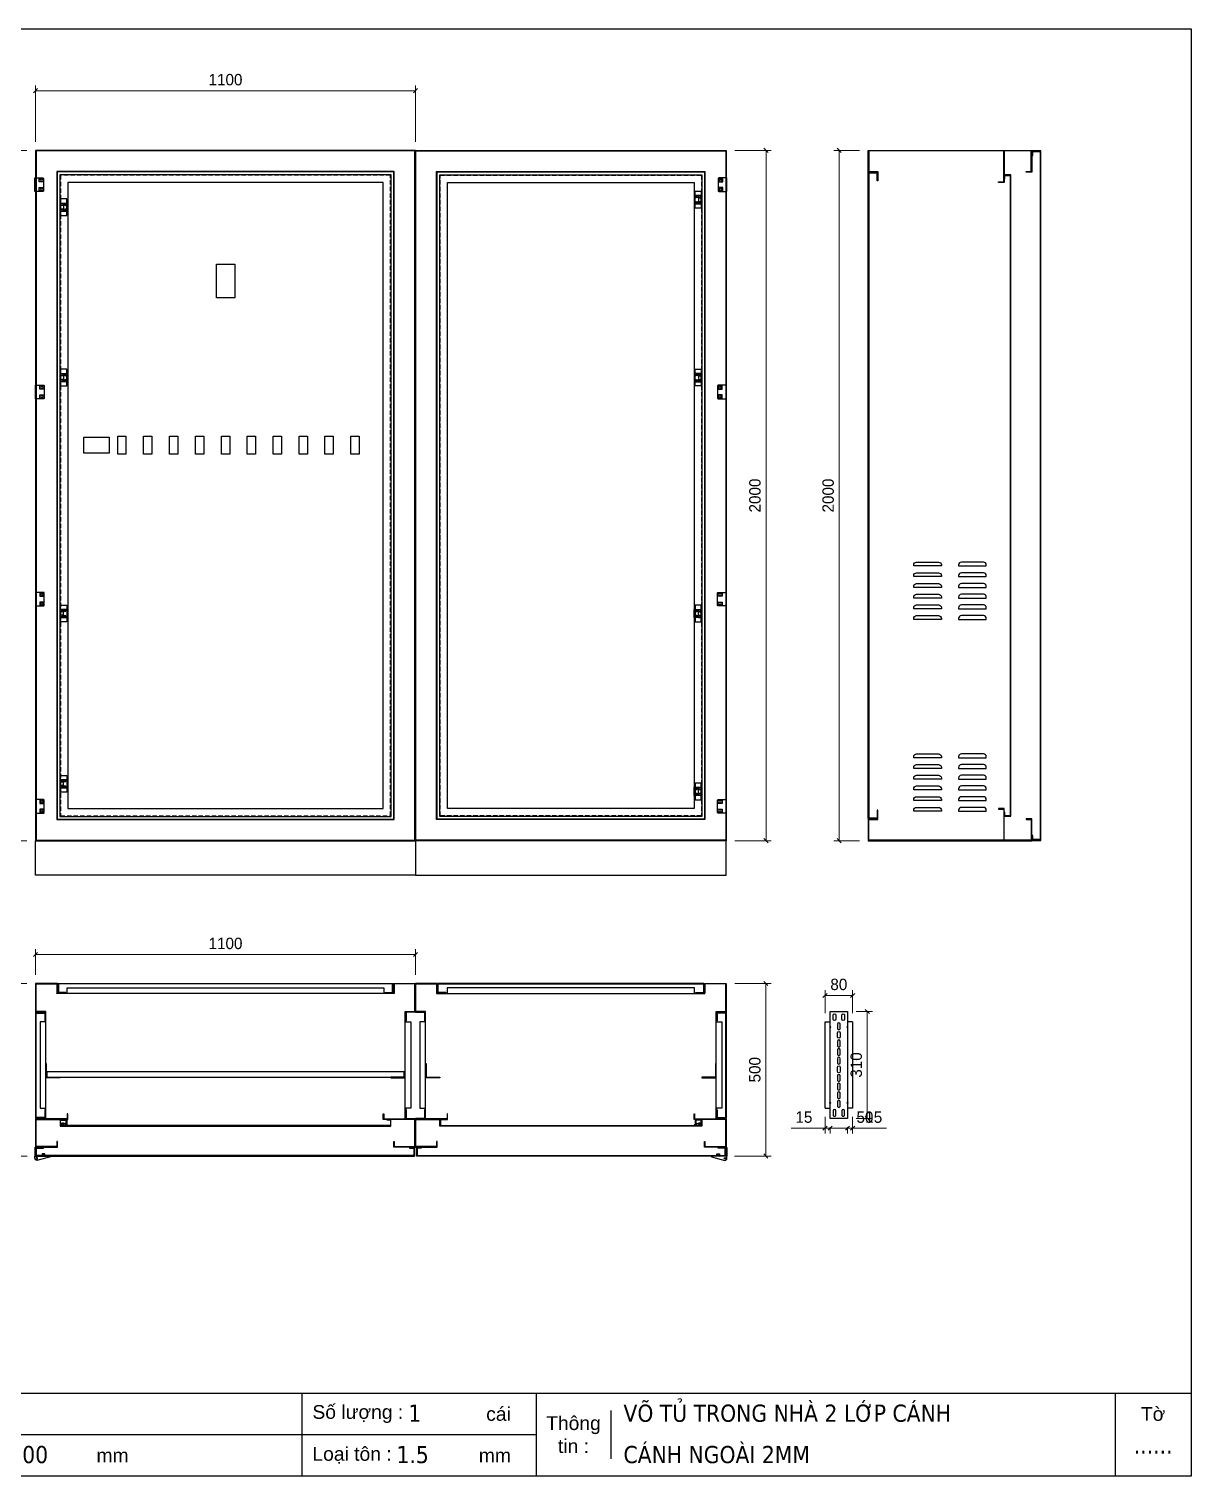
# Model space of a CAD drawing. Header units: millimetres. Extents: x 0 to 5930, y 0 to 4193.
# Drawn here: x 2564 to 5930, y 0 to 4193 of the extents above; entities that cross this region are included whole.
import ezdxf
from ezdxf.enums import TextEntityAlignment as Align

# ---------------------------------------------------------------- set-up
doc = ezdxf.new("R2010")
doc.units = ezdxf.units.MM
doc.linetypes.add('HIDDENX2', pattern=[19.05, 12.7, -6.35])
for name, color, linetype in [('CNC', 7, 'Continuous'), ('CO', 1, 'Continuous'), ('DIM', 253, 'Continuous'), ('Ghi chu', 7, 'Continuous')]:
    doc.layers.add(name, color=color, linetype=linetype)
doc.styles.add('Arial', font='arial.ttf')
doc.styles.add('Tahoma (Input Text)', font='tahoma.ttf')
doc.dimstyles.new('Dim-33', dxfattribs={"dimtxt": 33, "dimasz": 12, "dimexe": 15, "dimexo": 25, "dimgap": 15, "dimtad": 1, "dimdec": 0, "dimtxsty": 'Standard', "dimblk": 'OBLIQUE', "dimcen": 10, "dimclrd": 5, "dimclre": 5, "dimclrt": 3, "dimazin": 3, "dimtfac": 1, "dimtdec": 0, "dimtmove": 0, "dimatfit": 3, "dimldrblk": 'OPEN30', "dimlwd": 9, "dimlwe": 9})

# ---------------------------------------------------------------- blocks, each defined once
blk = doc.blocks.new('*D3')
at = {"color": 0, "linetype": 'ByBlock', "lineweight": -2}
for p, q in [((2589.4, 4019.7), (2577.4, 4007.7)), ((3677.4, 4007.7), (3689.4, 4019.7))]:
    blk.add_line(p, q, dxfattribs=at)
at = {"layer": 'Defpoints', "color": 0, "transparency": 16777216}
for p in [(3683.4, 4013.7), (2583.4, 3840.8), (3683.4, 3840.8)]:
    blk.add_point(p, dxfattribs=at)
at = {"layer": 'DIM', "color": 5, "lineweight": 9, "transparency": 16777216}
for p, q in [((2583.4, 3865.8), (2583.4, 4028.7)), ((3683.4, 3865.8), (3683.4, 4028.7)), ((2583.4, 4013.7), (3683.4, 4013.7))]:
    blk.add_line(p, q, dxfattribs=at)
at = {"layer": 'DIM', "color": 3, "transparency": 16777216, "insert": (3133.4, 4045.5), "char_height": 33, "attachment_point": 5}
blk.add_mtext('1100', dxfattribs=at)
blk = doc.blocks.new('_Oblique')
at = {"color": 0, "linetype": 'ByBlock', "lineweight": -2}
blk.add_line((-0.5, -0.5), (0.5, 0.5), dxfattribs=at)
blk = doc.blocks.new('_Open30')
at = {"color": 0, "linetype": 'ByBlock', "lineweight": -2}
for p, q in [((-1, 0.27), (0, 0)), ((0, 0), (-1, -0.27)), ((0, 0), (-1, 0))]:
    blk.add_line(p, q, dxfattribs=at)
blk = doc.blocks.new('*D4')
at = {"color": 0, "linetype": 'ByBlock', "lineweight": -2}
for p, q in [((2474.1, 3834.8), (2462.1, 3846.8)), ((2462.1, 1846.8), (2474.1, 1834.8))]:
    blk.add_line(p, q, dxfattribs=at)
at = {"layer": 'Defpoints', "color": 0, "transparency": 16777216}
for p in [(2583.4, 3840.8), (2468.1, 1840.8), (2583.4, 1840.8)]:
    blk.add_point(p, dxfattribs=at)
at = {"layer": 'DIM', "color": 5, "lineweight": 9, "transparency": 16777216}
for p, q in [((2558.4, 3840.8), (2453.1, 3840.8)), ((2468.1, 3840.8), (2468.1, 1840.8)), ((2558.4, 1840.8), (2453.1, 1840.8))]:
    blk.add_line(p, q, dxfattribs=at)
at = {"layer": 'DIM', "color": 3, "transparency": 16777216, "insert": (2436.3, 2840.8), "char_height": 33, "attachment_point": 5, "rotation": 90}
blk.add_mtext('2000', dxfattribs=at)
blk = doc.blocks.new('HL044-1')
at = {"color": 1}
blk.add_lwpolyline([(2, 0), (25, 0), (25, 39), (2, 39, 0.414214), (0, 37), (0, 2, 0.414214)], format="xyb", close=True, dxfattribs=at)
for centre in [(7, 32.5), (7, 6.5)]:
    blk.add_circle(centre, 3, dxfattribs=at)
blk = doc.blocks.new('HL044-2')
at = {"color": 1}
for p, q in [((0, -3), (0, 0)), ((0, 0), (23, 0)), ((4, -3), (4, 0)), ((10, -3), (10, 0)), ((25, -26), (-20, -26)), ((-20, -26), (-20, -28)), ((-20, -28), (19.5, -38.5)), ((-3, -19.5), (-3, -26)), ((-3, -19.5), (3, -20.1)), ((-3, -20.5), (3, -21.1)), ((-3, -21.5), (3, -22.1)), ((-3, -22.5), (3, -23.1)), ((-3, -23.5), (3, -24.1)), ((-3, -24.5), (3, -25.1)), ((-3, -25.5), (2.3, -26)), ((22, -3), (0, -3)), ((3, -19.5), (3, -26)), ((22, -3), (22, -26)), ((25, -2), (25, -3)), ((25, -3), (25, -26)), ((25, -33), (25, -26))]:
    blk.add_line(p, q, dxfattribs=at)
blk.add_lwpolyline([(-4, -19.5), (4, -19.5), (4, -26), (-4, -26)], close=True, dxfattribs=at)
blk.add_circle((19.5, -33), 2.5, dxfattribs=at)
for centre, radius, start, end in [((23, -2), 2, 0, 90), ((19.5, -33), 5.5, 270, 0)]:
    blk.add_arc(centre, radius, start, end, dxfattribs=at)
blk = doc.blocks.new('*D7')
at = {"color": 0, "linetype": 'ByBlock', "lineweight": -2}
for p, q in [((2589.4, 1517.1), (2577.4, 1505.1)), ((3677.4, 1505.1), (3689.4, 1517.1))]:
    blk.add_line(p, q, dxfattribs=at)
at = {"layer": 'Defpoints', "color": 0, "transparency": 16777216}
for p in [(3683.4, 1511.1), (2583.4, 1427.2), (3683.4, 1427.2)]:
    blk.add_point(p, dxfattribs=at)
at = {"layer": 'DIM', "color": 5, "lineweight": 9, "transparency": 16777216}
for p, q in [((2583.4, 1452.2), (2583.4, 1526.1)), ((2583.4, 1511.1), (3683.4, 1511.1)), ((3683.4, 1452.2), (3683.4, 1526.1))]:
    blk.add_line(p, q, dxfattribs=at)
at = {"layer": 'DIM', "color": 3, "transparency": 16777216, "insert": (3133.4, 1543), "char_height": 33, "attachment_point": 5}
blk.add_mtext('1100', dxfattribs=at)
blk = doc.blocks.new('*D8')
at = {"color": 0, "linetype": 'ByBlock', "lineweight": -2}
for p, q in [((2474.6, 1421.2), (2462.6, 1433.2)), ((2462.6, 933.2), (2474.6, 921.2))]:
    blk.add_line(p, q, dxfattribs=at)
at = {"layer": 'Defpoints', "color": 0, "transparency": 16777216}
for p in [(2583.4, 1427.2), (2468.6, 927.2), (2584.4, 927.2)]:
    blk.add_point(p, dxfattribs=at)
at = {"layer": 'DIM', "color": 5, "lineweight": 9, "transparency": 16777216}
for p, q in [((2558.4, 1427.2), (2453.6, 1427.2)), ((2468.6, 1427.2), (2468.6, 927.2)), ((2559.4, 927.2), (2453.6, 927.2))]:
    blk.add_line(p, q, dxfattribs=at)
at = {"layer": 'DIM', "color": 3, "transparency": 16777216, "insert": (2436.7, 1177.2), "char_height": 33, "attachment_point": 5, "rotation": 90}
blk.add_mtext('500', dxfattribs=at)
blk = doc.blocks.new('HL036-1-2')
at = {"layer": 'Ghi chu', "color": 1}
for p, q in [((-3, 17.8), (-18.9, 17.8)), ((-18.9, 15.8), (-18.9, 17.8)), ((-12.1, 15.8), (-18.9, 15.8)), ((-16.4, 1), (-16.4, 14)), ((-15.6, 15), (-3.9, 17.7)), ((0, 0), (-15.4, 0)), ((-14.4, 3), (-14.4, 11.9)), ((0, 2), (-13.4, 2)), ((-13.1, 12.8), (-4.3, 9.8)), ((-6.2, 2), (-6.2, 0)), ((-1.2, 2), (-1.2, 0)), ((0, 0), (0, 2))]:
    blk.add_line(p, q, dxfattribs=at)
for radius in [4.1, 2.1]:
    blk.add_circle((-3, 13.7), radius, dxfattribs=at)
for centre, start, end in [((-15.4, 14), 102.9616, 180), ((-15.4, 1), 180, 270), ((-13.4, 11.9), 71.3254, 180), ((-13.4, 3), 180, 270)]:
    blk.add_arc(centre, 1, start, end, dxfattribs=at)
blk = doc.blocks.new('*D9')
at = {"color": 0, "linetype": 'ByBlock', "lineweight": -2}
for p, q in [((4916.5, 3834.8), (4904.5, 3846.8)), ((4904.5, 1846.8), (4916.5, 1834.8))]:
    blk.add_line(p, q, dxfattribs=at)
at = {"layer": 'Defpoints', "color": 0, "transparency": 16777216}
for p in [(4910.5, 3840.8), (4994.5, 3840.8), (4994.5, 1840.8)]:
    blk.add_point(p, dxfattribs=at)
at = {"layer": 'DIM', "color": 5, "lineweight": 9, "transparency": 16777216}
for p, q in [((4969.5, 3840.8), (4895.5, 3840.8)), ((4910.5, 1840.8), (4910.5, 3840.8)), ((4969.5, 1840.8), (4895.5, 1840.8))]:
    blk.add_line(p, q, dxfattribs=at)
at = {"layer": 'DIM', "color": 3, "transparency": 16777216, "insert": (4878.7, 2840.8), "char_height": 33, "attachment_point": 5, "rotation": 90}
blk.add_mtext('2000', dxfattribs=at)
blk = doc.blocks.new('ovan6x9')
at = {"color": 2}
for p, q in [((2, 6), (8, 6)), ((2, 0), (8, 0))]:
    blk.add_line(p, q, dxfattribs=at)
for centre, start, end in [((2, 3), 90, 270), ((8, 3), 270, 90)]:
    blk.add_arc(centre, 3, start, end, dxfattribs=at)
blk = doc.blocks.new('HL036-1-1')
at = {"color": 1}
blk.add_line((9.5, 36.2), (9.5, 12.2), dxfattribs=at)
for points in [[(0, 48.5), (17.5, 48.5), (17.5, 0), (0, 0)], [(-2.5, 12.2), (17.5, 12.2), (17.5, 36.2), (-2.5, 36.2)]]:
    blk.add_lwpolyline(points, close=True, dxfattribs=at)
for centre, radius in [((3.5, 31.8), 2), ((3.5, 16.8), 2), ((12.7, 32.5), 2.5), ((12.7, 16), 2.5)]:
    blk.add_circle(centre, radius, dxfattribs=at)
blk = doc.blocks.new('*D10')
at = {"color": 0, "linetype": 'ByBlock', "lineweight": -2}
for p, q in [((4998, 1339.7), (4986, 1351.7)), ((4986, 1042.2), (4998, 1030.2))]:
    blk.add_line(p, q, dxfattribs=at)
at = {"layer": 'Defpoints', "color": 0, "transparency": 16777216}
for p in [(4934.6, 1345.7), (4992, 1345.7), (4934.6, 1036.2)]:
    blk.add_point(p, dxfattribs=at)
at = {"layer": 'DIM', "color": 5, "lineweight": 9, "transparency": 16777216}
for p, q in [((4959.6, 1345.7), (5007, 1345.7)), ((4992, 1036.2), (4992, 1345.7)), ((4959.6, 1036.2), (5007, 1036.2))]:
    blk.add_line(p, q, dxfattribs=at)
at = {"layer": 'DIM', "color": 3, "transparency": 16777216, "insert": (4960.2, 1190.9), "char_height": 33, "attachment_point": 5, "rotation": 90}
blk.add_mtext('310', dxfattribs=at)
blk = doc.blocks.new('*D11')
at = {"color": 0, "linetype": 'ByBlock', "lineweight": -2}
for p, q in [((4875.6, 1398.3), (4863.6, 1386.3)), ((4943.6, 1386.3), (4955.6, 1398.3))]:
    blk.add_line(p, q, dxfattribs=at)
at = {"layer": 'Defpoints', "color": 0, "transparency": 16777216}
for p in [(4869.6, 1392.3), (4869.6, 1315.7), (4949.6, 1315.7)]:
    blk.add_point(p, dxfattribs=at)
at = {"layer": 'DIM', "color": 5, "lineweight": 9, "transparency": 16777216}
for p, q in [((4869.6, 1340.7), (4869.6, 1407.3)), ((4949.6, 1392.3), (4869.6, 1392.3)), ((4949.6, 1340.7), (4949.6, 1407.3))]:
    blk.add_line(p, q, dxfattribs=at)
at = {"layer": 'DIM', "color": 3, "transparency": 16777216, "insert": (4909.6, 1424.2), "char_height": 33, "attachment_point": 5}
blk.add_mtext('80', dxfattribs=at)
blk = doc.blocks.new('*D12')
at = {"color": 0, "linetype": 'ByBlock', "lineweight": -2}
for p, q in [((4890.6, 1013.9), (4878.6, 1001.9)), ((4928.6, 1001.9), (4940.6, 1013.9))]:
    blk.add_line(p, q, dxfattribs=at)
at = {"layer": 'Defpoints', "color": 0, "transparency": 16777216}
for p in [(4884.6, 1036.2), (4934.6, 1036.2), (4934.6, 1007.9)]:
    blk.add_point(p, dxfattribs=at)
at = {"layer": 'DIM', "color": 5, "lineweight": 9, "transparency": 16777216}
for p, q in [((4884.6, 1011.2), (4884.6, 992.9)), ((4884.6, 1007.9), (4934.6, 1007.9)), ((4934.6, 1011.2), (4934.6, 992.9)), ((4934.6, 1007.9), (5023.8, 1007.9))]:
    blk.add_line(p, q, dxfattribs=at)
at = {"layer": 'DIM', "color": 3, "transparency": 16777216, "insert": (4985.2, 1039.7), "char_height": 33, "attachment_point": 5}
blk.add_mtext('50', dxfattribs=at)
blk = doc.blocks.new('*D13')
at = {"color": 0, "linetype": 'ByBlock', "lineweight": -2}
for p, q in [((4928.6, 1001.9), (4940.6, 1013.9)), ((4955.6, 1013.9), (4943.6, 1001.9))]:
    blk.add_line(p, q, dxfattribs=at)
at = {"layer": 'Defpoints', "color": 0, "transparency": 16777216}
for p in [(4949.6, 1066.2), (4934.6, 1036.2), (4949.6, 1007.9)]:
    blk.add_point(p, dxfattribs=at)
at = {"layer": 'DIM', "color": 5, "lineweight": 9, "transparency": 16777216}
for p, q in [((4934.6, 1007.9), (4922.6, 1007.9)), ((4934.6, 1011.2), (4934.6, 992.9)), ((4934.6, 1007.9), (4949.6, 1007.9)), ((4949.6, 1041.2), (4949.6, 992.9)), ((4949.6, 1007.9), (5048, 1007.9))]:
    blk.add_line(p, q, dxfattribs=at)
at = {"layer": 'DIM', "color": 3, "transparency": 16777216, "insert": (5010.8, 1039.7), "char_height": 33, "attachment_point": 5}
blk.add_mtext('15', dxfattribs=at)
blk = doc.blocks.new('*D14')
at = {"color": 0, "linetype": 'ByBlock', "lineweight": -2}
for p, q in [((4863.6, 1001.9), (4875.6, 1013.9)), ((4890.6, 1013.9), (4878.6, 1001.9))]:
    blk.add_line(p, q, dxfattribs=at)
at = {"layer": 'Defpoints', "color": 0, "transparency": 16777216}
for p in [(4869.6, 1066.2), (4869.6, 1007.9), (4884.6, 1036.2)]:
    blk.add_point(p, dxfattribs=at)
at = {"layer": 'DIM', "color": 5, "lineweight": 9, "transparency": 16777216}
for p, q in [((4869.6, 1007.9), (4771.2, 1007.9)), ((4869.6, 1041.2), (4869.6, 992.9)), ((4884.6, 1007.9), (4869.6, 1007.9)), ((4884.6, 1011.2), (4884.6, 992.9)), ((4884.6, 1007.9), (4896.6, 1007.9))]:
    blk.add_line(p, q, dxfattribs=at)
at = {"layer": 'DIM', "color": 3, "transparency": 16777216, "insert": (4808.4, 1039.7), "char_height": 33, "attachment_point": 5}
blk.add_mtext('15', dxfattribs=at)
blk = doc.blocks.new('ovan8.5x20')
at = {"layer": 'CNC', "color": 2, "lineweight": -3}
for p, q in [((5.7, 4.2), (-5.8, 4.2)), ((-5.8, -4.2), (5.7, -4.2))]:
    blk.add_line(p, q, dxfattribs=at)
for centre, start, end in [((-5.8, 0), 90, 270), ((5.7, 0), 270, 90)]:
    blk.add_arc(centre, 4.25, start, end, dxfattribs=at)
blk = doc.blocks.new('f3daunguoc')
at = {"layer": 'CNC', "color": 2, "lineweight": -3}
blk.add_circle((0, 0), 1.5, dxfattribs=at)
blk = doc.blocks.new('*D15')
at = {"color": 0, "linetype": 'ByBlock', "lineweight": -2}
for p, q in [((2589.4, 4019.7), (2577.4, 4007.7)), ((3677.4, 4007.7), (3689.4, 4019.7))]:
    blk.add_line(p, q, dxfattribs=at)
at = {"layer": 'Defpoints', "color": 0, "transparency": 16777216}
for p in [(3683.4, 4013.7), (2583.4, 3840.8), (3683.4, 3840.8)]:
    blk.add_point(p, dxfattribs=at)
at = {"layer": 'DIM', "color": 5, "lineweight": 9, "transparency": 16777216}
for p, q in [((2583.4, 3865.8), (2583.4, 4028.7)), ((3683.4, 3865.8), (3683.4, 4028.7)), ((2583.4, 4013.7), (3683.4, 4013.7))]:
    blk.add_line(p, q, dxfattribs=at)
at = {"layer": 'DIM', "color": 3, "transparency": 16777216, "insert": (3133.4, 4045.5), "char_height": 33, "attachment_point": 5}
blk.add_mtext('1100', dxfattribs=at)
blk = doc.blocks.new('*D16')
at = {"color": 0, "linetype": 'ByBlock', "lineweight": -2}
for p, q in [((4704.7, 3834.8), (4692.7, 3846.8)), ((4692.7, 1846.8), (4704.7, 1834.8))]:
    blk.add_line(p, q, dxfattribs=at)
at = {"layer": 'Defpoints', "color": 0, "transparency": 16777216}
for p in [(4583.4, 3840.8), (4583.4, 1840.8), (4698.7, 1840.8)]:
    blk.add_point(p, dxfattribs=at)
at = {"layer": 'DIM', "color": 5, "lineweight": 9, "transparency": 16777216}
for p, q in [((4608.4, 3840.8), (4713.7, 3840.8)), ((4698.7, 3840.8), (4698.7, 1840.8)), ((4608.4, 1840.8), (4713.7, 1840.8))]:
    blk.add_line(p, q, dxfattribs=at)
at = {"layer": 'DIM', "color": 3, "transparency": 16777216, "insert": (4666.8, 2840.8), "char_height": 33, "attachment_point": 5, "rotation": 90}
blk.add_mtext('2000', dxfattribs=at)
blk = doc.blocks.new('*D18')
at = {"color": 0, "linetype": 'ByBlock', "lineweight": -2}
for p, q in [((2589.4, 1517.1), (2577.4, 1505.1)), ((3677.4, 1505.1), (3689.4, 1517.1))]:
    blk.add_line(p, q, dxfattribs=at)
at = {"layer": 'Defpoints', "color": 0, "transparency": 16777216}
for p in [(3683.4, 1511.1), (2583.4, 1427.2), (3683.4, 1427.2)]:
    blk.add_point(p, dxfattribs=at)
at = {"layer": 'DIM', "color": 5, "lineweight": 9, "transparency": 16777216}
for p, q in [((2583.4, 1452.2), (2583.4, 1526.1)), ((2583.4, 1511.1), (3683.4, 1511.1)), ((3683.4, 1452.2), (3683.4, 1526.1))]:
    blk.add_line(p, q, dxfattribs=at)
at = {"layer": 'DIM', "color": 3, "transparency": 16777216, "insert": (3133.4, 1543), "char_height": 33, "attachment_point": 5}
blk.add_mtext('1100', dxfattribs=at)
blk = doc.blocks.new('*D19')
at = {"color": 0, "linetype": 'ByBlock', "lineweight": -2}
for p, q in [((4704.2, 1421.2), (4692.2, 1433.2)), ((4692.2, 933.2), (4704.2, 921.2))]:
    blk.add_line(p, q, dxfattribs=at)
at = {"layer": 'Defpoints', "color": 0, "transparency": 16777216}
for p in [(4583.4, 1427.2), (4582.4, 927.2), (4698.2, 927.2)]:
    blk.add_point(p, dxfattribs=at)
at = {"layer": 'DIM', "color": 5, "lineweight": 9, "transparency": 16777216}
for p, q in [((4608.4, 1427.2), (4713.2, 1427.2)), ((4698.2, 1427.2), (4698.2, 927.2)), ((4607.4, 927.2), (4713.2, 927.2))]:
    blk.add_line(p, q, dxfattribs=at)
at = {"layer": 'DIM', "color": 3, "transparency": 16777216, "insert": (4666.4, 1177.2), "char_height": 33, "attachment_point": 5, "rotation": 90}
blk.add_mtext('500', dxfattribs=at)
blk = doc.blocks.new('khungtenAsean2')
at = {"color": 7}
for p, q in [((2970, -1980), (0, -1980)), ((1680, -1980), (1680, -2100)), ((2020, -1980), (2020, -2100)), ((2860, -1980), (2860, -2100)), ((2128.3, -2005), (2128.3, -2075)), ((2020, -2040), (0, -2040))]:
    blk.add_line(p, q, dxfattribs=at)
blk.add_lwpolyline([(0, 0), (2970, 0), (2970, -2100), (0, -2100)], close=True, dxfattribs=at)
at = {"color": 2, "char_height": 20, "style": 'Arial'}
for s, insert, width, attachment_point in [('  Số lượng :', (1680, -2010), 917.634, 4), ('cái', (1947.6, -2010), 917.634, 4), ('Thông\\Ptin :', (2074.2, -2040), 108.311, 5), ('Tờ', (2915, -2010), 110, 5), ('  Loại tôn :', (1680, -2070), 917.634, 4), ('mm', (1382.3, -2070), 917.634, 4), ('mm', (1936.9, -2070), 917.634, 4)]:
    blk.add_mtext(s, dxfattribs=dict(at, insert=insert, width=width, attachment_point=attachment_point))
at = {"color": 1, "style": 'Tahoma (Input Text)', "flags": 8}
for tag, p in [('#03', (506.6, -2019.3)), ('#01', (137.1, -2021.3)), ('#05', (1106.6, -2021.3)), ('#07', (1834.7, -2021.3)), ('#09', (2146.7, -2021.3)), ('#02', (98.5, -2081.3)), ('#04', (486.1, -2081.3)), ('#06', (1065.3, -2081.3)), ('#08', (1817.4, -2081.3)), ('#10', (2146.7, -2081.3))]:
    blk.add_attdef(tag, p, '', height=25, dxfattribs=at)
blk.add_attdef('#11', text='', height=25, dxfattribs=at).set_placement((2915, -2067.3), align=Align.CENTER)

msp = doc.modelspace()

# ---------------------------------------------------------------- linework, layer by layer
at = {"color": 7}
for p, q in [((4884.6, 1036.2), (4884.6, 1345.7)), ((4884.6, 1345.7), (4934.6, 1345.7)), ((4934.6, 1345.7), (4934.6, 1036.2)), ((4869.6, 1066.2), (4869.6, 1315.7)), ((4869.6, 1315.7), (4884.6, 1315.7)), ((4949.6, 1315.7), (4934.6, 1315.7)), ((4949.6, 1315.7), (4949.6, 1066.2)), ((4869.6, 1066.2), (4884.6, 1066.2)), ((4949.6, 1066.2), (4934.6, 1066.2)), ((4934.6, 1036.2), (4884.6, 1036.2))]:
    msp.add_line(p, q, dxfattribs=at)
for points in [[(2583.4, 1840.8), (3683.4, 1840.8), (3683.4, 3840.8), (2583.4, 3840.8)], [(2584.9, 1842.3), (3681.9, 1842.3), (3681.9, 3839.3), (2584.9, 3839.3)], [(4583.4, 1840.8), (3683.4, 1840.8), (3683.4, 3840.8), (4583.4, 3840.8)], [(4581.9, 1842.3), (3684.9, 1842.3), (3684.9, 3839.3), (4581.9, 3839.3)], [(5471.5, 3825.8), (5471.5, 3837.8), (5492.5, 3837.8), (5492.5, 1843.8), (5471.5, 1843.8), (5471.5, 1855.8), (5469.5, 1855.8), (5469.5, 1841.8), (5494.5, 1841.8), (5494.5, 3839.8), (5469.5, 3839.8), (5469.5, 3825.8)], [(2644.9, 1902.3), (3621.9, 1902.3), (3621.9, 3779.3), (2644.9, 3779.3)], [(2645.9, 1903.3), (3620.9, 1903.3), (3620.9, 3778.3), (2645.9, 3778.3)], [(4521.9, 1902.3), (3744.9, 1902.3), (3744.9, 3779.3), (4521.9, 3779.3)], [(4520.9, 1903.3), (3745.9, 1903.3), (3745.9, 3778.3), (4520.9, 3778.3)], [(5020, 3774.8), (4996, 3774.8), (4996, 1906.8), (5020, 1906.8), (5020, 1905.3), (4994.5, 1905.3), (4994.5, 3776.3), (5020, 3776.3)], [(5390, 3758.3), (5390, 3768.3), (5406, 3768.3), (5406, 1913.3), (5390, 1913.3), (5390, 1923.3), (5388.5, 1923.3), (5388.5, 1911.8), (5407.5, 1911.8), (5407.5, 3769.8), (5388.5, 3769.8), (5388.5, 3758.3)], [(2583.4, 1840.8), (3683.4, 1840.8), (3683.4, 1740.8), (2583.4, 1740.8)], [(4583.4, 1840.8), (3683.4, 1840.8), (3683.4, 1740.8), (4583.4, 1740.8)], [(2611.4, 1319.2), (2611.4, 1345.7), (2584.9, 1345.7), (2584.9, 1425.7), (2644.9, 1425.7), (2644.9, 1399.2), (2671.4, 1399.2), (2671.4, 1400.7), (2646.4, 1400.7), (2646.4, 1427.2), (2583.4, 1427.2), (2583.4, 1344.2), (2609.9, 1344.2), (2609.9, 1319.2)], [(3617.4, 1401.7), (3617.4, 1425.7), (2649.4, 1425.7), (2649.4, 1401.7), (2647.9, 1401.7), (2647.9, 1427.2), (3618.9, 1427.2), (3618.9, 1401.7)], [(3655.4, 1319.2), (3655.4, 1345.7), (3681.9, 1345.7), (3681.9, 1425.7), (3621.9, 1425.7), (3621.9, 1399.2), (3595.4, 1399.2), (3595.4, 1400.7), (3620.4, 1400.7), (3620.4, 1427.2), (3683.4, 1427.2), (3683.4, 1344.2), (3656.9, 1344.2), (3656.9, 1319.2)], [(3711.4, 1319.2), (3711.4, 1345.7), (3684.9, 1345.7), (3684.9, 1425.7), (3744.9, 1425.7), (3744.9, 1399.2), (3771.4, 1399.2), (3771.4, 1400.7), (3746.4, 1400.7), (3746.4, 1427.2), (3683.4, 1427.2), (3683.4, 1344.2), (3709.9, 1344.2), (3709.9, 1319.2)], [(3749.4, 1401.7), (3749.4, 1425.7), (4517.4, 1425.7), (4517.4, 1401.7), (4518.9, 1401.7), (4518.9, 1427.2), (3747.9, 1427.2), (3747.9, 1401.7)], [(4555.4, 1319.2), (4555.4, 1345.7), (4581.9, 1345.7), (4581.9, 1425.7), (4521.9, 1425.7), (4521.9, 1399.2), (4495.4, 1399.2), (4495.4, 1400.7), (4520.4, 1400.7), (4520.4, 1427.2), (4583.4, 1427.2), (4583.4, 1344.2), (4556.9, 1344.2), (4556.9, 1319.2)], [(2608.9, 1039.2), (2584.9, 1039.2), (2584.9, 1341.2), (2608.9, 1341.2), (2608.9, 1342.7), (2583.4, 1342.7), (2583.4, 1037.7), (2608.9, 1037.7)], [(4557.9, 1039.2), (4581.9, 1039.2), (4581.9, 1341.2), (4557.9, 1341.2), (4557.9, 1342.7), (4583.4, 1342.7), (4583.4, 1037.7), (4557.9, 1037.7)], [(2644.9, 969.7), (2644.9, 954.7), (2584.9, 954.7), (2584.9, 1034.7), (2611.4, 1034.7), (2611.4, 1061.2), (2609.9, 1061.2), (2609.9, 1036.2), (2583.4, 1036.2), (2583.4, 953.2), (2646.4, 953.2), (2646.4, 969.7)], [(3621.9, 969.7), (3621.9, 954.7), (3681.9, 954.7), (3681.9, 1034.7), (3655.4, 1034.7), (3655.4, 1061.2), (3656.9, 1061.2), (3656.9, 1036.2), (3683.4, 1036.2), (3683.4, 953.2), (3620.4, 953.2), (3620.4, 969.7)], [(3744.9, 969.7), (3744.9, 954.7), (3684.9, 954.7), (3684.9, 1034.7), (3711.4, 1034.7), (3711.4, 1061.2), (3709.9, 1061.2), (3709.9, 1036.2), (3683.4, 1036.2), (3683.4, 953.2), (3746.4, 953.2), (3746.4, 969.7)], [(4521.9, 969.7), (4521.9, 954.7), (4581.9, 954.7), (4581.9, 1034.7), (4555.4, 1034.7), (4555.4, 1061.2), (4556.9, 1061.2), (4556.9, 1036.2), (4583.4, 1036.2), (4583.4, 953.2), (4520.4, 953.2), (4520.4, 969.7)], [(3600.9, 1031.7), (3610.9, 1031.7), (3610.9, 1015.7), (2655.9, 1015.7), (2655.9, 1031.7), (2665.9, 1031.7), (2665.9, 1033.2), (2654.4, 1033.2), (2654.4, 1014.2), (3612.4, 1014.2), (3612.4, 1033.2), (3600.9, 1033.2)], [(3765.9, 1031.7), (3755.9, 1031.7), (3755.9, 1015.7), (4510.9, 1015.7), (4510.9, 1031.7), (4500.9, 1031.7), (4500.9, 1033.2), (4512.4, 1033.2), (4512.4, 1014.2), (3754.4, 1014.2), (3754.4, 1033.2), (3765.9, 1033.2)], [(3666.4, 950.2), (3678.4, 950.2), (3678.4, 929.2), (2586.4, 929.2), (2586.4, 950.2), (2598.4, 950.2), (2598.4, 952.2), (2584.4, 952.2), (2584.4, 927.2), (3680.4, 927.2), (3680.4, 952.2), (3666.4, 952.2)], [(3700.4, 950.2), (3688.4, 950.2), (3688.4, 929.2), (4580.4, 929.2), (4580.4, 950.2), (4568.4, 950.2), (4568.4, 952.2), (4582.4, 952.2), (4582.4, 927.2), (3686.4, 927.2), (3686.4, 952.2), (3700.4, 952.2)]]:
    msp.add_lwpolyline(points, close=True, dxfattribs=at)
for points in [[(4994.5, 3840.8), (5468.5, 3840.8), (5468.5, 3777.8), (5452, 3777.8), (5452, 3779.3), (5467, 3779.3), (5467, 3839.3), (4996, 3839.3), (4996, 3779.3), (5022.5, 3779.3), (5022.5, 3752.8), (5021, 3752.8), (5021, 3777.8), (4994.5, 3777.8), (4994.5, 3840.8), (4994.5, 3840.8)], [(4994.5, 1840.8), (5468.5, 1840.8), (5468.5, 1903.8), (5452, 1903.8), (5452, 1902.3), (5467, 1902.3), (5467, 1842.3), (4996, 1842.3), (4996, 1902.3), (5022.5, 1902.3), (5022.5, 1928.8), (5021, 1928.8), (5021, 1903.8), (4994.5, 1903.8), (4994.5, 1840.8), (4994.5, 1840.8)]]:
    msp.add_lwpolyline(points, dxfattribs=at)
at = {"color": 3}
for points in [[(5372, 3749.3), (5387, 3749.3), (5387, 3839.3), (5388.5, 3839.3), (5388.5, 3747.8), (5372, 3747.8)], [(2676.4, 1933.8), (3590.4, 1933.8), (3590.4, 3747.8), (2676.4, 3747.8)], [(4490.4, 1933.8), (3776.4, 1933.8), (3776.4, 3747.8), (4490.4, 3747.8)], [(5372, 1932.3), (5387, 1932.3), (5387, 1842.3), (5388.5, 1842.3), (5388.5, 1933.8), (5372, 1933.8)], [(2674.9, 1049.7), (2674.9, 1034.7), (2584.9, 1034.7), (2584.9, 1033.2), (2676.4, 1033.2), (2676.4, 1049.7)], [(3591.9, 1049.7), (3591.9, 1034.7), (3681.9, 1034.7), (3681.9, 1033.2), (3590.4, 1033.2), (3590.4, 1049.7)], [(3774.9, 1049.7), (3774.9, 1034.7), (3684.9, 1034.7), (3684.9, 1033.2), (3776.4, 1033.2), (3776.4, 1049.7)], [(4491.9, 1049.7), (4491.9, 1034.7), (4581.9, 1034.7), (4581.9, 1033.2), (4490.4, 1033.2), (4490.4, 1049.7)]]:
    msp.add_lwpolyline(points, close=True, dxfattribs=at)
at = {"color": 2}
for points in [[(2605.4, 3749.8), (2593.4, 3749.8), (2593.4, 3758.8), (2605.4, 3758.8)], [(2605.4, 3723.8), (2593.4, 3723.8), (2593.4, 3732.8), (2605.4, 3732.8)], [(4561.4, 3749.8), (4573.4, 3749.8), (4573.4, 3758.8), (4561.4, 3758.8)], [(4561.4, 3723.8), (4573.4, 3723.8), (4573.4, 3732.8), (4561.4, 3732.8)], [(2607.4, 3149.3), (2595.4, 3149.3), (2595.4, 3158.3), (2607.4, 3158.3)], [(4559.4, 3149.3), (4571.4, 3149.3), (4571.4, 3158.3), (4559.4, 3158.3)], [(2607.4, 3123.3), (2595.4, 3123.3), (2595.4, 3132.3), (2607.4, 3132.3)], [(4559.4, 3123.3), (4571.4, 3123.3), (4571.4, 3132.3), (4559.4, 3132.3)], [(2607.4, 2558.3), (2595.4, 2558.3), (2595.4, 2549.3), (2607.4, 2549.3)], [(4559.4, 2558.3), (4571.4, 2558.3), (4571.4, 2549.3), (4559.4, 2549.3)], [(2607.4, 2532.3), (2595.4, 2532.3), (2595.4, 2523.3), (2607.4, 2523.3)], [(4559.4, 2532.3), (4571.4, 2532.3), (4571.4, 2523.3), (4559.4, 2523.3)], [(2607.4, 1957.8), (2595.4, 1957.8), (2595.4, 1948.8), (2607.4, 1948.8)], [(2607.4, 1931.8), (2595.4, 1931.8), (2595.4, 1922.8), (2607.4, 1922.8)], [(4559.4, 1957.8), (4571.4, 1957.8), (4571.4, 1948.8), (4559.4, 1948.8)], [(4559.4, 1931.8), (4571.4, 1931.8), (4571.4, 1922.8), (4559.4, 1922.8)], [(2616.4, 1155.7), (3650.4, 1155.7), (3650.4, 1170.7), (2616.4, 1170.7)]]:
    msp.add_lwpolyline(points, close=True, dxfattribs=at)
at = {"color": 6}
for points in [[(2653.9, 1911.3), (3612.9, 1911.3), (3612.9, 3770.3), (2653.9, 3770.3)], [(4512.9, 1911.3), (3753.9, 1911.3), (3753.9, 3770.3), (4512.9, 3770.3)]]:
    msp.add_lwpolyline(points, close=True, dxfattribs=at)
at = {"color": 6, "linetype": 'HIDDENX2'}
for points in [[(2655.4, 1912.8), (3611.4, 1912.8), (3611.4, 3768.8), (2655.4, 3768.8)], [(4511.4, 1912.8), (3755.4, 1912.8), (3755.4, 3768.8), (4511.4, 3768.8)]]:
    msp.add_lwpolyline(points, close=True, dxfattribs=at)
at = {"color": 2}
for points in [[(5134.5, 2647.8), (5198.5, 2647.8, -0.414214), (5206.5, 2639.8), (5206.5, 2636.8), (5126.5, 2636.8), (5126.5, 2639.8, -0.414214)], [(5328.5, 2647.8), (5264.5, 2647.8, 0.414214), (5256.5, 2639.8), (5256.5, 2636.8), (5336.5, 2636.8), (5336.5, 2639.8, 0.414214)], [(5134.5, 2616.8), (5198.5, 2616.8, -0.414214), (5206.5, 2608.8), (5206.5, 2605.8), (5126.5, 2605.8), (5126.5, 2608.8, -0.414214)], [(5328.5, 2616.8), (5264.5, 2616.8, 0.414214), (5256.5, 2608.8), (5256.5, 2605.8), (5336.5, 2605.8), (5336.5, 2608.8, 0.414214)], [(5134.5, 2585.8), (5198.5, 2585.8, -0.414214), (5206.5, 2577.8), (5206.5, 2574.8), (5126.5, 2574.8), (5126.5, 2577.8, -0.414214)], [(5328.5, 2585.8), (5264.5, 2585.8, 0.414214), (5256.5, 2577.8), (5256.5, 2574.8), (5336.5, 2574.8), (5336.5, 2577.8, 0.414214)], [(5134.5, 2554.8), (5198.5, 2554.8, -0.414214), (5206.5, 2546.8), (5206.5, 2543.8), (5126.5, 2543.8), (5126.5, 2546.8, -0.414214)], [(5134.5, 2523.8), (5198.5, 2523.8, -0.414214), (5206.5, 2515.8), (5206.5, 2512.8), (5126.5, 2512.8), (5126.5, 2515.8, -0.414214)], [(5328.5, 2554.8), (5264.5, 2554.8, 0.414214), (5256.5, 2546.8), (5256.5, 2543.8), (5336.5, 2543.8), (5336.5, 2546.8, 0.414214)], [(5328.5, 2523.8), (5264.5, 2523.8, 0.414214), (5256.5, 2515.8), (5256.5, 2512.8), (5336.5, 2512.8), (5336.5, 2515.8, 0.414214)], [(5134.5, 2492.8), (5198.5, 2492.8, -0.414214), (5206.5, 2484.8), (5206.5, 2481.8), (5126.5, 2481.8), (5126.5, 2484.8, -0.414214)], [(5328.5, 2492.8), (5264.5, 2492.8, 0.414214), (5256.5, 2484.8), (5256.5, 2481.8), (5336.5, 2481.8), (5336.5, 2484.8, 0.414214)], [(5134.5, 2092.3), (5198.5, 2092.3, -0.414214), (5206.5, 2084.3), (5206.5, 2081.3), (5126.5, 2081.3), (5126.5, 2084.3, -0.414214)], [(5134.5, 2061.3), (5198.5, 2061.3, -0.414214), (5206.5, 2053.3), (5206.5, 2050.3), (5126.5, 2050.3), (5126.5, 2053.3, -0.414214)], [(5328.5, 2092.3), (5264.5, 2092.3, 0.414214), (5256.5, 2084.3), (5256.5, 2081.3), (5336.5, 2081.3), (5336.5, 2084.3, 0.414214)], [(5328.5, 2061.3), (5264.5, 2061.3, 0.414214), (5256.5, 2053.3), (5256.5, 2050.3), (5336.5, 2050.3), (5336.5, 2053.3, 0.414214)], [(5134.5, 2030.3), (5198.5, 2030.3, -0.414214), (5206.5, 2022.3), (5206.5, 2019.3), (5126.5, 2019.3), (5126.5, 2022.3, -0.414214)], [(5328.5, 2030.3), (5264.5, 2030.3, 0.414214), (5256.5, 2022.3), (5256.5, 2019.3), (5336.5, 2019.3), (5336.5, 2022.3, 0.414214)], [(5134.5, 1999.3), (5198.5, 1999.3, -0.414214), (5206.5, 1991.3), (5206.5, 1988.3), (5126.5, 1988.3), (5126.5, 1991.3, -0.414214)], [(5328.5, 1999.3), (5264.5, 1999.3, 0.414214), (5256.5, 1991.3), (5256.5, 1988.3), (5336.5, 1988.3), (5336.5, 1991.3, 0.414214)], [(5134.5, 1968.3), (5198.5, 1968.3, -0.414214), (5206.5, 1960.3), (5206.5, 1957.3), (5126.5, 1957.3), (5126.5, 1960.3, -0.414214)], [(5134.5, 1937.3), (5198.5, 1937.3, -0.414214), (5206.5, 1929.3), (5206.5, 1926.3), (5126.5, 1926.3), (5126.5, 1929.3, -0.414214)], [(5328.5, 1968.3), (5264.5, 1968.3, 0.414214), (5256.5, 1960.3), (5256.5, 1957.3), (5336.5, 1957.3), (5336.5, 1960.3, 0.414214)], [(5328.5, 1937.3), (5264.5, 1937.3, 0.414214), (5256.5, 1929.3), (5256.5, 1926.3), (5336.5, 1926.3), (5336.5, 1929.3, 0.414214)]]:
    msp.add_lwpolyline(points, format="xyb", close=True, dxfattribs=at)
at = {"color": 8}
for points in [[(3591.9, 1399.2), (3621.9, 1399.2), (3621.9, 1397.7), (2644.9, 1397.7), (2644.9, 1399.2), (2674.9, 1399.2), (2674.9, 1414.2), (3591.9, 1414.2), (3591.9, 1399.2)], [(3774.9, 1399.2), (3744.9, 1399.2), (3744.9, 1397.7), (4521.9, 1397.7), (4521.9, 1399.2), (4491.9, 1399.2), (4491.9, 1414.2), (3774.9, 1414.2), (3774.9, 1399.2)], [(2611.4, 1066.2), (2611.4, 1036.2), (2612.9, 1036.2), (2612.9, 1345.7), (2611.4, 1345.7), (2611.4, 1315.7), (2596.4, 1315.7), (2596.4, 1066.2), (2611.4, 1066.2)], [(3655.4, 1066.2), (3655.4, 1036.2), (3653.9, 1036.2), (3653.9, 1345.7), (3655.4, 1345.7), (3655.4, 1315.7), (3670.4, 1315.7), (3670.4, 1066.2), (3655.4, 1066.2)], [(3711.4, 1066.2), (3711.4, 1036.2), (3712.9, 1036.2), (3712.9, 1345.7), (3711.4, 1345.7), (3711.4, 1315.7), (3696.4, 1315.7), (3696.4, 1066.2), (3711.4, 1066.2)], [(4555.4, 1066.2), (4555.4, 1036.2), (4553.9, 1036.2), (4553.9, 1345.7), (4555.4, 1345.7), (4555.4, 1315.7), (4570.4, 1315.7), (4570.4, 1066.2), (4555.4, 1066.2)]]:
    msp.add_lwpolyline(points, dxfattribs=at)
for points in [[(2654.4, 1154.2), (2612.9, 1154.2), (2612.9, 1195.7), (2614.4, 1195.7), (2614.4, 1155.7), (2654.4, 1155.7)], [(3612.4, 1154.2), (3653.9, 1154.2), (3653.9, 1195.7), (3652.4, 1195.7), (3652.4, 1155.7), (3612.4, 1155.7)], [(3754.4, 1154.2), (3712.9, 1154.2), (3712.9, 1195.7), (3714.4, 1195.7), (3714.4, 1155.7), (3754.4, 1155.7)], [(4512.4, 1154.2), (4553.9, 1154.2), (4553.9, 1195.7), (4552.4, 1195.7), (4552.4, 1155.7), (4512.4, 1155.7)]]:
    msp.add_lwpolyline(points, close=True, dxfattribs=at)
at = {"layer": 'CO', "linetype": 'Continuous'}
for points in [[(3107.3, 3511.3), (3160.5, 3511.3), (3160.5, 3413.3), (3107.3, 3413.3)], [(2723.2, 3009.8), (2796.2, 3009.8), (2796.2, 2963.8), (2723.2, 2963.8)], [(2821.2, 3012.8), (2845.2, 3012.8), (2845.2, 2960.8), (2821.2, 2960.8)], [(2896.2, 3012.8), (2920.2, 3012.8), (2920.2, 2960.8), (2896.2, 2960.8)], [(2971.5, 3012.8), (2995.5, 3012.8), (2995.5, 2960.8), (2971.5, 2960.8)], [(3046.5, 3012.8), (3070.5, 3012.8), (3070.5, 2960.8), (3046.5, 2960.8)], [(3121.5, 3012.8), (3145.5, 3012.8), (3145.5, 2960.8), (3121.5, 2960.8)], [(3196.5, 3012.8), (3220.5, 3012.8), (3220.5, 2960.8), (3196.5, 2960.8)], [(3271.5, 3012.8), (3295.5, 3012.8), (3295.5, 2960.8), (3271.5, 2960.8)], [(3346.5, 3012.8), (3370.5, 3012.8), (3370.5, 2960.8), (3346.5, 2960.8)], [(3421.5, 3012.8), (3445.5, 3012.8), (3445.5, 2960.8), (3421.5, 2960.8)], [(3496.5, 3012.8), (3520.5, 3012.8), (3520.5, 2960.8), (3496.5, 2960.8)]]:
    msp.add_lwpolyline(points, close=True, dxfattribs=at)

# ---------------------------------------------------------------- block references
at = {"color": 7}
ref = msp.add_blockref('khungtenAsean2', (0, 4192.7), dxfattribs=dict(at, xscale=1.996500000008381, yscale=1.996500000008381, zscale=1.996500000008381))
ref.add_attrib('#11', '......', dxfattribs={"color": 1, "height": 49.91, "style": 'Tahoma (Input Text)'}).set_placement((5819.8, 65.2), align=Align.CENTER)
ref.add_attrib('#09', 'VÕ TỦ TRONG NHÀ 2 LỚP CÁNH ', (4285.9, 157.2), dxfattribs={"color": 1, "height": 49.913, "style": 'Tahoma (Input Text)'})
ref.add_attrib('#10', 'CÁNH NGOÀI 2MM', (4285.9, 37.4), dxfattribs={"color": 1, "height": 49.913, "style": 'Tahoma (Input Text)'})
ref.add_attrib('#08', '1.5  ', (3628.5, 37.4), dxfattribs={"color": 1, "height": 49.91, "style": 'Tahoma (Input Text)'})
ref.add_attrib('#07', '1', (3662.9, 157.2), dxfattribs={"color": 1, "height": 49.9, "style": 'Tahoma (Input Text)'})
ref.add_attrib('#06', '2100X2000X500', (2126.9, 37.4), dxfattribs={"color": 1, "height": 49.913, "style": 'Tahoma (Input Text)'})
at = {"color": 7, "xscale": -1}
for name, p in [('HL044-1', (2606.4, 3721.8)), ('HL036-1-1', (2673.4, 3651.8)), ('ovan6x9', (2665.7, 3681.3)), ('ovan6x9', (2665.7, 3664.8)), ('ovan6x9', (2665.7, 3187.7)), ('ovan6x9', (2665.7, 3187.7)), ('HL036-1-1', (2673.4, 3158.2)), ('HL036-1-1', (2673.4, 3158.2)), ('HL044-1', (2608.4, 3121.3)), ('ovan6x9', (2665.7, 3171.2)), ('ovan6x9', (2665.7, 3171.2)), ('HL044-2', (2606.4, 953.2))]:
    msp.add_blockref(name, p, dxfattribs=at)
at = {"color": 7}
for name, p in [('HL044-1', (4560.4, 3721.8)), ('HL036-1-1', (4493.4, 3673.7)), ('ovan6x9', (4501.1, 3703.2)), ('ovan6x9', (4501.1, 3686.7)), ('HL036-1-1', (4493.4, 3158.2)), ('ovan6x9', (4501.1, 3187.7)), ('ovan6x9', (4501.1, 3171.2)), ('HL044-1', (4558.4, 3121.3)), ('HL044-2', (4560.4, 953.2))]:
    msp.add_blockref(name, p, dxfattribs=at)
at = {"color": 7, "rotation": 180}
for name, p in [('HL044-1', (2608.4, 2560.3)), ('HL036-1-1', (2673.4, 2523.3)), ('ovan6x9', (2665.7, 2510.3)), ('ovan6x9', (2665.7, 2493.8)), ('ovan6x9', (2665.7, 2016.8)), ('HL036-1-1', (2673.4, 2029.8)), ('ovan6x9', (2665.7, 2000.3)), ('HL044-1', (2608.4, 1959.8)), ('HL036-1-2', (2657, 1033.2))]:
    msp.add_blockref(name, p, dxfattribs=at)
at = {"color": 7, "xscale": -1, "rotation": 180}
for name, p in [('HL044-1', (4558.4, 2560.3)), ('HL036-1-1', (4493.4, 2523.3)), ('ovan6x9', (4501.1, 2510.3)), ('ovan6x9', (4501.1, 2493.8)), ('HL036-1-1', (4493.4, 2007.8)), ('ovan6x9', (4501.1, 1994.8)), ('ovan6x9', (4501.1, 1978.3)), ('HL044-1', (4558.4, 1959.8)), ('HL036-1-2', (4509.8, 1033.2))]:
    msp.add_blockref(name, p, dxfattribs=at)
at = {"lineweight": -3, "xscale": -1, "rotation": 180}
for p in [(4884.6, 1300.7), (4934.6, 1300.7)]:
    msp.add_blockref('f3daunguoc', p, dxfattribs=at)
at = {"lineweight": -3}
for p in [(4884.6, 1081.2), (4934.6, 1081.2)]:
    msp.add_blockref('f3daunguoc', p, dxfattribs=at)
at = {"layer": 'CNC', "lineweight": -3, "xscale": -1, "rotation": 270}
for p in [(4897.1, 1329.7), (4922.1, 1329.7), (4909.6, 1278.4), (4909.6, 1178.4)]:
    msp.add_blockref('ovan8.5x20', p, dxfattribs=at)
at = {"layer": 'CNC', "lineweight": -3, "rotation": 270}
for p in [(4909.6, 1303.4), (4909.6, 1253.4), (4909.6, 1228.4), (4909.6, 1203.4), (4909.6, 1153.4), (4909.6, 1128.4), (4909.6, 1103.4), (4897.1, 1052.2), (4909.6, 1078.4), (4922.1, 1052.2)]:
    msp.add_blockref('ovan8.5x20', p, dxfattribs=at)

# ---------------------------------------------------------------- dimensions: what is measured, and where the dimension line sits
at = {"layer": 'DIM', "color": 7}
for base, p1, p2, picture, middle in [((3683.4, 4013.7), (2583.4, 3840.8), (3683.4, 3840.8), '*D3', (3133.4, 4045.5)), ((3683.4, 1511.1), (2583.4, 1427.2), (3683.4, 1427.2), '*D7', (3133.4, 1543))]:
    dim = msp.add_linear_dim(base=base, p1=p1, p2=p2, dimstyle='Dim-33', dxfattribs=at)
    dim.commit()
    dim.dimension.update_dxf_attribs({"geometry": picture, "text_midpoint": middle})
for base, p1, p2, angle, picture, middle in [((3683.4, 4013.7), (4583.4, 3840.8), (3683.4, 3840.8), 180, '*D15', (4133.4, 4045.5)), ((2468.1, 1840.8), (2583.4, 3840.8), (2583.4, 1840.8), 90, '*D4', (2436.3, 2840.8)), ((4698.7, 1840.8), (4583.4, 3840.8), (4583.4, 1840.8), 90, '*D16', (4666.8, 2840.8)), ((4910.5, 3840.8), (4994.5, 1840.8), (4994.5, 3840.8), 90, '*D9', (4878.7, 2840.8)), ((3683.4, 1511.1), (4583.4, 1427.2), (3683.4, 1427.2), 180, '*D18', (4133.4, 1543)), ((2468.6, 927.2), (2583.4, 1427.2), (2584.4, 927.2), 90, '*D8', (2436.7, 1177.2)), ((4698.2, 927.2), (4583.4, 1427.2), (4582.4, 927.2), 90, '*D19', (4666.4, 1177.2)), ((4869.6, 1392.3), (4949.6, 1315.7), (4869.6, 1315.7), 180, '*D11', (4909.6, 1424.2)), ((4992.0457613, 1345.6981579), (4934.6223934, 1036.1981579), (4934.6223934, 1345.6981579), 90, '*D10', (4960.1855976, 1190.9481579)), ((4869.6, 1007.9), (4884.6, 1036.2), (4869.6, 1066.2), 180, '*D14', (4808.4, 1039.7)), ((4934.6, 1007.9), (4884.6, 1036.2), (4934.6, 1036.2), 180, '*D12', (4985.2, 1039.7)), ((4949.6, 1007.9), (4934.6, 1036.2), (4949.6, 1066.2), 180, '*D13', (5010.8, 1039.7))]:
    dim = msp.add_linear_dim(base=base, p1=p1, p2=p2, angle=angle, dimstyle='Dim-33', dxfattribs=at)
    dim.commit()
    dim.dimension.update_dxf_attribs({"geometry": picture, "text_midpoint": middle})

doc.saveas('drawing.dxf')
